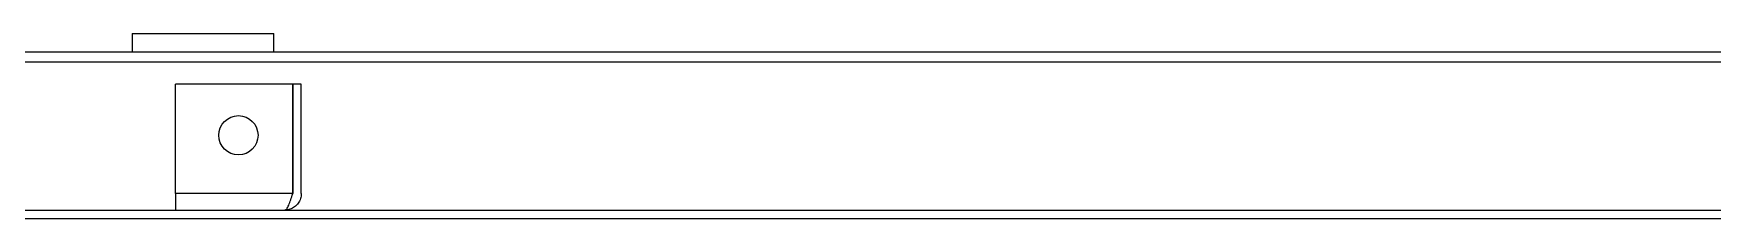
# Model space of a CAD drawing. Header units: inches. Extents: x 547 to 857, y -2 to 194.
# Drawn here: x 785.1 to 798.44, y 132.46 to 133.93 of the extents above; entities that cross this region are included whole.
import ezdxf

# ---------------------------------------------------------------- set-up
doc = ezdxf.new("R2010")
doc.units = ezdxf.units.IN
doc.header["$MEASUREMENT"] = 0

msp = doc.modelspace()

# ---------------------------------------------------------------- linework, layer by layer
at = {"linetype": 'Continuous', "lineweight": 25}
for p, q in [((785.8859, 133.9263), (785.8859, 133.7799)), ((785.8859, 133.9263), (787.0109, 133.9263)), ((787.0109, 133.7799), (787.0109, 133.9263)), ((767.2257, 133.7799), (802.2612, 133.7799)), ((767.2257, 133.7014), (802.2612, 133.7014)), ((786.2297, 132.6562), (786.2297, 133.5242)), ((787.1611, 133.5242), (786.2297, 133.5242)), ((787.1611, 132.6562), (787.1611, 133.5242)), ((787.2297, 133.5242), (787.1647, 133.5242)), ((787.1647, 132.6562), (787.1647, 133.5242)), ((787.2297, 132.6562), (787.2297, 133.5242)), ((787.1611, 132.6562), (786.2297, 132.6562)), ((786.2297, 132.6562), (786.2297, 132.5242)), ((771.4484, 132.5242), (801.4484, 132.5242)), ((771.4484, 132.4577), (801.4484, 132.4577))]:
    msp.add_line(p, q, dxfattribs=at)
msp.add_circle((786.7297, 133.1179), 0.1562, dxfattribs=at)
for points, knots in [([(787.0977, 132.5242), (787.103, 132.5261), (787.1135, 132.5301), (787.1294, 132.5606), (787.1453, 132.6043), (787.1558, 132.6389), (787.1611, 132.6562)], [0, 0, 0, 0, 0.2499999, 0.5000007, 0.7499993, 1, 1, 1, 1]), ([(787.2297, 132.6562), (787.2284, 132.6422), (787.2258, 132.6143), (787.2058, 132.577), (787.1765, 132.5478), (787.1394, 132.528), (787.1118, 132.5255), (787.0977, 132.5242)], [0, 0, 0, 0, 0.1907776, 0.381661, 0.5768535, 0.7838767, 1, 1, 1, 1])]:
    msp.add_open_spline(points, degree=3, knots=knots, dxfattribs=at)

doc.saveas('drawing.dxf')
